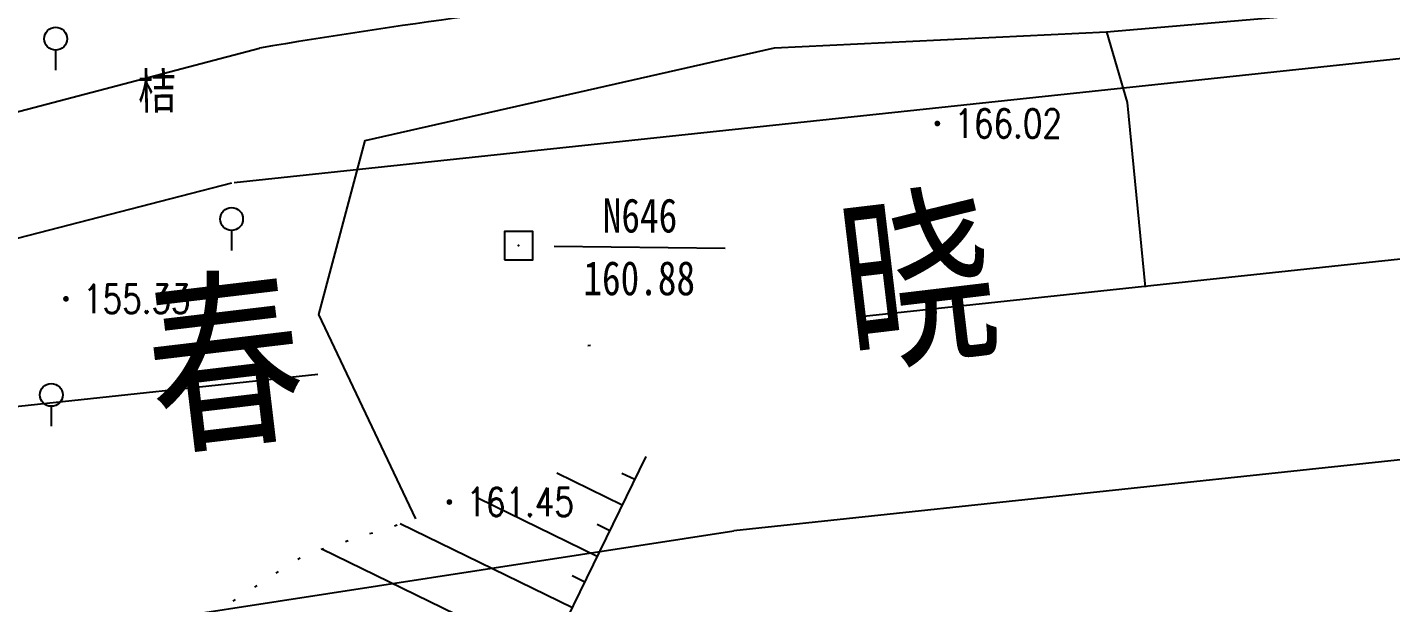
# Model space of a CAD drawing. Extents: x -809667 to 586099, y 3084146 to 3634412.
# Drawn here: x 381860.84 to 381908.68, y 3085624.05 to 3085644.25 of the extents above; entities that cross this region are included whole.
import ezdxf
from ezdxf.enums import TextEntityAlignment as Align

# ---------------------------------------------------------------- set-up
doc = ezdxf.new("R2010")
doc.units = 0
doc.header["$LTSCALE"] = 0.5
doc.header["$PDSIZE"] = 0.2
doc.linetypes.add('DASHDOT', pattern=[25.4, 12.7, -6.35, 0, -6.35])
doc.linetypes.add('X4', pattern=[1.6, 0, -1.6])
doc.layers.get('0').update_dxf_attribs({"linetype": 'CONTINUOUS'})
for name, color, linetype in [('0-人行道线', 46, 'CONTINUOUS'), ('dxt', 252, 'CONTINUOUS'), ('GCD', 252, 'CONTINUOUS'), ('KZD', 252, 'CONTINUOUS'), ('RD-中线', 1, 'DASHDOT'), ('文字', 7, 'CONTINUOUS'), ('道路', 4, 'CONTINUOUS')]:
    doc.layers.add(name, color=color, linetype=linetype)
doc.styles.add('DIMST', font='', dxfattribs={"width": 0.8})
doc.styles.add('HZ', font='', dxfattribs={"width": 0.8})
doc.styles.get("Standard").update_dxf_attribs({"font": 'rs.shx', "bigfont": 'hztxt.shx'})
doc.styles.get('DIMST').set_extended_font_data('SimSun')
doc.styles.get('HZ').set_extended_font_data('NSimSun')
doc.linetypes.add('10421', pattern='A,2,[150,AAA.SHX,S=1,R=0,X=0,Y=1],1e-11', length=2)
doc.linetypes.add('1161', pattern='A,0,[149,AAA.SHX,S=0.15,R=0,X=0,Y=0],-1.6', length=1.6)

# ---------------------------------------------------------------- blocks, each defined once
blk = doc.blocks.new('gc125')
at = {"color": 0}
blk.add_line((0, 0.8), (0, 2.2), dxfattribs=at)
blk.add_circle((0, 0), 0.8, dxfattribs=at)
blk = doc.blocks.new('gc261')
blk.add_lwpolyline([(-1, -1), (1, -1), (1, 1), (-1, 1)], close=True)
blk.add_point((0, 0))
blk = doc.blocks.new('GC200')
at = {"color": 0, "linetype": 'Continuous', "const_width": 0.2, "flags": 128}
blk.add_lwpolyline([(-0.1, 0, 1), (0.1, 0, 1)], format="xyb", close=True, dxfattribs=at)

msp = doc.modelspace()

# ---------------------------------------------------------------- linework, layer by layer
at = {"layer": '0-人行道线', "linetype": 'Continuous', "flags": 128}
msp.add_lwpolyline([(381848.111, 3085638.029), (381868.991, 3085643.522)], dxfattribs=at)
at = {"layer": '0-人行道线', "linetype": 'Continuous'}
msp.add_arc((381904.105, 3085436.022), 210.45, 95.5868, 99.60484, dxfattribs=at)
at = {"layer": 'dxt', "color": 252, "linetype": 'Continuous'}
for p, q in [((381881.717, 3085627.475), (381879.416, 3085628.596)), ((381882.155, 3085628.374), (381881.705, 3085628.593)), ((381880.841, 3085625.677), (381876.667, 3085627.709)), ((381879.966, 3085623.879), (381873.919, 3085626.823)), ((381881.279, 3085626.576), (381880.83, 3085626.795)), ((381879.091, 3085622.081), (381871.171, 3085625.936)), ((381880.404, 3085624.778), (381879.954, 3085624.997))]:
    msp.add_line(p, q, dxfattribs=at)
at = {"layer": 'dxt', "color": 252, "linetype": '1161', "elevation": 173.855, "flags": 128}
msp.add_lwpolyline([(381898.712, 3085644.084), (381913.821, 3085645.403)], dxfattribs=at)
at = {"layer": 'dxt', "color": 252, "linetype": '10421'}
msp.add_lwpolyline([(381874.469, 3085627), (381871.069, 3085634.166), (381872.7, 3085640.278), (381887.059, 3085643.528), (381898.712, 3085644.084), (381899.429, 3085641.606), (381900.065, 3085635.127)], dxfattribs=at)
at = {"layer": 'dxt', "color": 252, "linetype": 'Continuous', "flags": 128}
msp.add_lwpolyline([(381807.25, 3085589.5), (381812.844, 3085593.75), (381822.594, 3085593), (381825.438, 3085592.75), (381836.75, 3085591.25), (381843.654, 3085585.574), (381847.969, 3085583.5), (381853.094, 3085586.25), (381863.256, 3085600.149), (381869.375, 3085609.5), (381877.469, 3085618.75), (381882.55, 3085629.187)], dxfattribs=at)
at = {"layer": 'dxt', "linetype": 'X4', "elevation": -861.966, "flags": 128}
msp.add_lwpolyline([(381807.313, 3085600.25), (381816.031, 3085602.25), (381828.952, 3085602.34), (381838.348, 3085602.737), (381840.73, 3085603.53), (381845.625, 3085607.5), (381856.656, 3085618.5), (381865.563, 3085622.5), (381870.594, 3085625.75), (381874.469, 3085627)], dxfattribs=at)
at = {"layer": 'KZD', "color": 252, "linetype": 'Continuous'}
msp.add_line((381879.324, 3085636.572), (381885.325, 3085636.499), dxfattribs=at)
at = {"layer": 'RD-中线', "ltscale": 3}
msp.add_lwpolyline([(382018.124, 3085658.234, -0.14829), (381984.988, 3085644.202), (381859.883, 3085630.876)], format="xyb", dxfattribs=at)
at = {"layer": '道路', "linetype": 'Continuous'}
msp.add_line((381985.729, 3085637.242), (381885.629, 3085626.579), dxfattribs=at)
at = {"layer": '道路', "linetype": 'Continuous', "flags": 128}
msp.add_lwpolyline([(382024.95, 3085676.358), (382023.11, 3085673.792, -0.213756), (381984.246, 3085651.163), (381868.1, 3085638.791)], format="xyb", dxfattribs=at)
for points in [[(381868.008, 3085638.781), (381856.577, 3085635.827)], [(381864.263, 3085623.28), (381885.629, 3085626.579)]]:
    msp.add_lwpolyline(points, dxfattribs=at)

# ---------------------------------------------------------------- block references
at = {"layer": 'dxt', "color": 8, "linetype": 'Continuous', "xscale": 0.5, "yscale": 0.5, "rotation": 180}
for p in [(381861.834, 3085643.848, 1.218), (381868.008, 3085637.521, 1.218), (381861.681, 3085631.347, 1.218)]:
    msp.add_blockref('gc125', p, dxfattribs=at)
at = {"layer": 'GCD', "color": 8, "linetype": 'Continuous'}
ref = msp.add_blockref('GC200', (381892.772, 3085640.874, 166.02), dxfattribs=dict(at, xscale=0.5, yscale=0.5, zscale=0.5))
ref.add_attrib('height', '166.02', dxfattribs={"linetype": 'Continuous', "height": 1, "width": 0.8}).set_placement((381893.372, 3085640.874), align=Align.MIDDLE_LEFT)
ref = msp.add_blockref('GC200', (381862.196, 3085634.718, 155.329), dxfattribs=dict(at, xscale=0.5, yscale=0.5, zscale=0.5))
ref.add_attrib('height', '155.33', dxfattribs={"linetype": 'Continuous', "height": 1, "width": 0.8}).set_placement((381862.796, 3085634.718, 155.329), align=Align.MIDDLE_LEFT)
ref = msp.add_blockref('GC200', (381875.649, 3085627.589, 161.448), dxfattribs=dict(at, xscale=0.5, yscale=0.5, zscale=0.5))
ref.add_attrib('height', '161.45', dxfattribs={"linetype": 'Continuous', "height": 1, "width": 0.8}).set_placement((381876.249, 3085627.589, 161.448), align=Align.MIDDLE_LEFT)
at = {"layer": 'KZD', "color": 252, "linetype": 'Continuous', "xscale": 0.5, "yscale": 0.5}
msp.add_blockref('gc261', (381878.08, 3085636.586, 161.597), dxfattribs=at)

# ---------------------------------------------------------------- texts
at = {"layer": 'dxt', "color": 252, "linetype": 'Continuous', "style": 'HZ', "width": 0.8}
msp.add_text('桔', height=1.25, rotation=0.8, dxfattribs=at).set_placement((381865.399, 3085642.036, 0.718), align=Align.MIDDLE)
at = {"layer": 'KZD', "color": 252, "linetype": 'Continuous', "style": 'HZ', "width": 0.8}
for s, p in [('N646', (381882.338, 3085637.636)), ('160.88', (381882.311, 3085635.436))]:
    msp.add_text(s, height=1.2, dxfattribs=at).set_placement(p, align=Align.MIDDLE)
at = {"layer": '文字', "linetype": 'Continuous', "insert": (381864.77, 3085634.689), "char_height": 5, "width": 162.80629, "attachment_point": 1, "rotation": 6.7758, "style": 'DIMST'}
msp.add_mtext('{\\fSimHei|b0|i0|c134|p49;春       晓       北      路}', dxfattribs=at)

doc.saveas('drawing.dxf')
